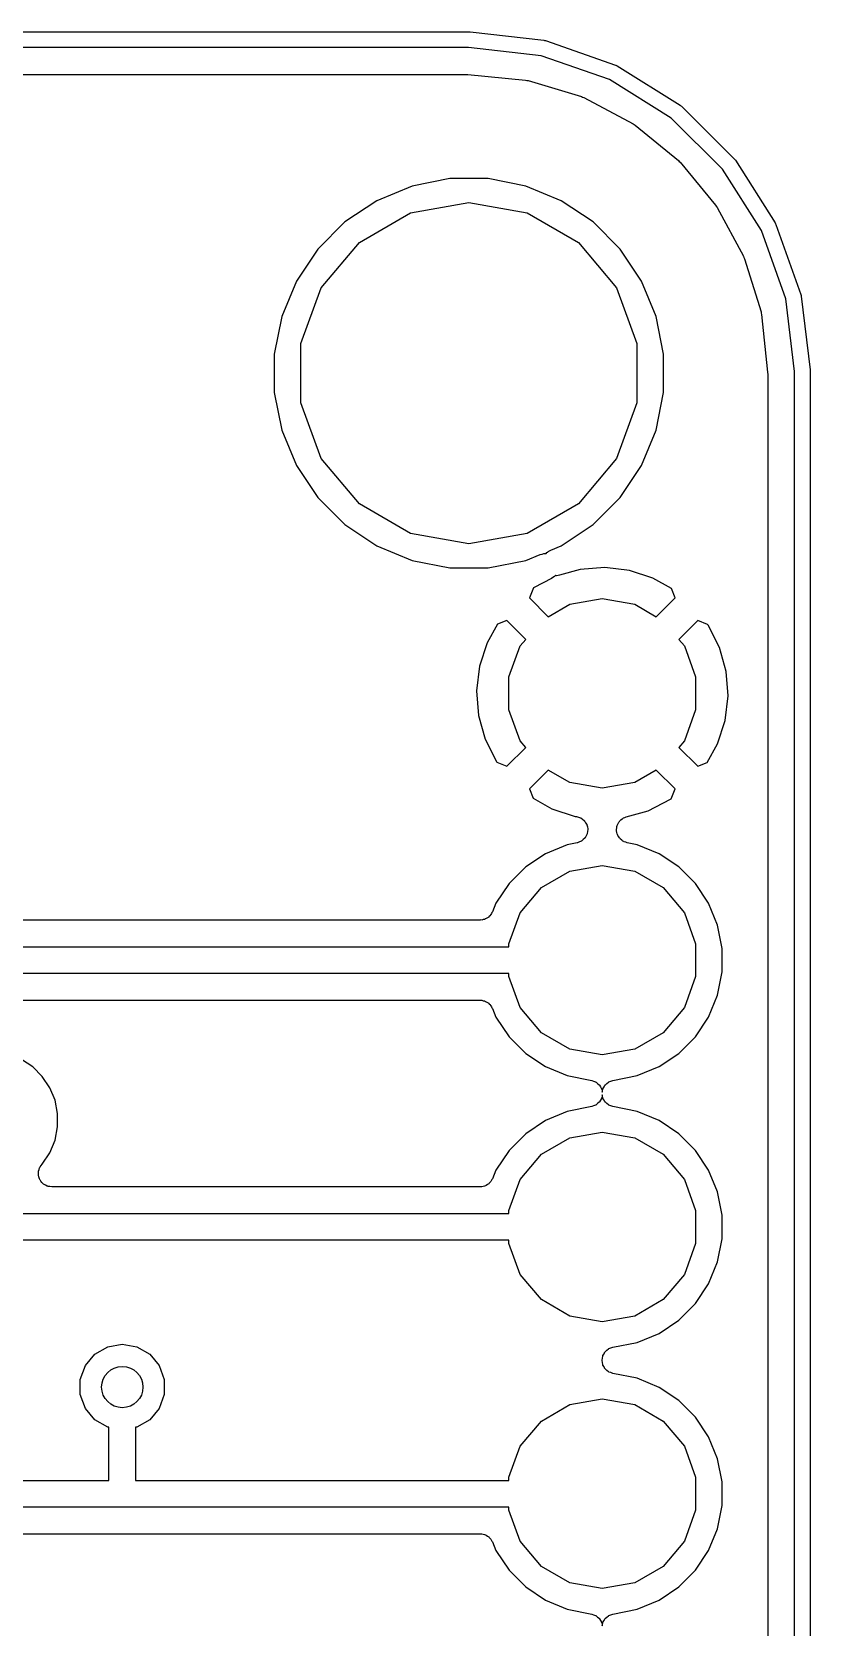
# Model space of a CAD drawing. Extents: x 117.3 to 179.7, y -117.8 to -92.2.
# Drawn here: x 172.28 to 179.69, y -107.42 to -92.23 of the extents above; entities that cross this region are included whole.
import ezdxf

# ---------------------------------------------------------------- set-up
doc = ezdxf.new("R2010")
doc.units = 0
doc.header["$MEASUREMENT"] = 0
doc.layers.add('BLACK', color=7, linetype='CONTINUOUS')

msp = doc.modelspace()

# ---------------------------------------------------------------- linework, layer by layer
at = {"layer": 'BLACK', "linetype": 'CONTINUOUS'}
for p, q in [((120.555, -92.2286), (176.448, -92.2286)), ((176.448, -92.2286), (176.452, -92.2293)), ((176.452, -92.2293), (177.153, -92.308)), ((177.153, -92.308), (177.154, -92.3081)), ((177.154, -92.3081), (177.162, -92.3099)), ((177.162, -92.3099), (177.169, -92.3117)), ((177.169, -92.3117), (177.838, -92.5445)), ((176.437, -92.3786), (120.561, -92.3786)), ((177.128, -92.4561), (176.437, -92.3786)), ((177.78, -92.6833), (177.128, -92.4561)), ((120.564, -92.6326), (176.419, -92.6326)), ((176.419, -92.6326), (176.425, -92.6337)), ((176.425, -92.6337), (176.431, -92.6332)), ((176.431, -92.6332), (176.981, -92.6871)), ((177.838, -92.5445), (177.839, -92.5448)), ((177.839, -92.5448), (177.846, -92.5483)), ((177.846, -92.5483), (177.853, -92.5517)), ((177.853, -92.5517), (178.453, -92.9268)), ((176.981, -92.6871), (176.993, -92.6905)), ((176.993, -92.6905), (177.006, -92.6919)), ((177.006, -92.6919), (177.513, -92.8452)), ((178.366, -93.0495), (177.78, -92.6833)), ((177.513, -92.8452), (177.524, -92.8508)), ((177.524, -92.8508), (177.536, -92.8546)), ((177.536, -92.8546), (178.004, -93.1036)), ((178.453, -92.9268), (178.454, -92.9273)), ((178.454, -92.9273), (178.46, -92.9323)), ((178.46, -92.9323), (178.466, -92.9372)), ((178.466, -92.9372), (178.968, -93.4359)), ((178.857, -93.5364), (178.366, -93.0495)), ((178.004, -93.1036), (178.014, -93.1112)), ((178.014, -93.1112), (178.025, -93.1173)), ((178.025, -93.1173), (178.436, -93.4524)), ((178.436, -93.4524), (178.444, -93.4618)), ((178.444, -93.4618), (178.453, -93.4699)), ((178.453, -93.4699), (178.791, -93.8784)), ((179.227, -94.1199), (178.857, -93.5364)), ((178.968, -93.4359), (178.969, -93.4367)), ((178.969, -93.4367), (178.974, -93.4428)), ((178.974, -93.4428), (178.979, -93.4489)), ((178.979, -93.4489), (179.358, -94.0466)), ((175.9, -93.6958), (175.563, -93.8356)), ((176.258, -93.6246), (175.9, -93.6958)), ((176.624, -93.6246), (176.258, -93.6246)), ((176.982, -93.6958), (176.624, -93.6246)), ((177.319, -93.8356), (176.982, -93.6958)), ((175.563, -93.8356), (175.259, -94.0385)), ((175.885, -93.9519), (176.441, -93.8539)), ((176.441, -93.8539), (176.997, -93.9519)), ((177.623, -94.0385), (177.319, -93.8356)), ((175.397, -94.234), (175.885, -93.9519)), ((176.997, -93.9519), (177.485, -94.234)), ((178.791, -93.8784), (178.797, -93.8892)), ((178.797, -93.8892), (178.805, -93.899)), ((178.805, -93.899), (179.057, -94.3654)), ((175.259, -94.0385), (175.001, -94.2967)), ((177.881, -94.2967), (177.623, -94.0385)), ((179.459, -94.7708), (179.227, -94.1199)), ((179.358, -94.0466), (179.359, -94.0475)), ((179.359, -94.0475), (179.362, -94.0546)), ((179.362, -94.0546), (179.365, -94.0616)), ((179.365, -94.0616), (179.603, -94.7284)), ((175.001, -94.2967), (174.798, -94.6004)), ((175.034, -94.6663), (175.397, -94.234)), ((177.485, -94.234), (177.848, -94.6663)), ((178.084, -94.6004), (177.881, -94.2967)), ((179.057, -94.3654), (179.061, -94.3772)), ((179.061, -94.3772), (179.067, -94.3882)), ((179.067, -94.3882), (179.224, -94.8948)), ((174.798, -94.6004), (174.658, -94.9378)), ((178.224, -94.9378), (178.084, -94.6004)), ((174.841, -95.1965), (175.034, -94.6663)), ((177.848, -94.6663), (178.041, -95.1965)), ((179.541, -95.461), (179.459, -94.7708)), ((179.603, -94.7284), (179.603, -94.7294)), ((179.603, -94.7294), (179.605, -94.7371)), ((179.605, -94.7371), (179.607, -94.7447)), ((179.607, -94.7447), (179.69, -95.4476)), ((179.224, -94.8948), (179.225, -94.9071)), ((179.225, -94.9071), (179.229, -94.919)), ((179.229, -94.919), (179.286, -95.4678)), ((174.658, -94.9378), (174.587, -95.296)), ((178.295, -95.296), (178.224, -94.9378)), ((174.841, -95.7607), (174.841, -95.1965)), ((178.041, -95.1965), (178.041, -95.7607)), ((174.587, -95.296), (174.587, -95.6612)), ((178.295, -95.6612), (178.295, -95.296)), ((179.286, -95.4678), (179.286, -95.4745)), ((179.286, -95.4745), (179.287, -95.4811)), ((179.287, -95.4811), (179.287, -114.506)), ((179.541, -95.4789), (179.541, -95.461)), ((179.541, -114.524), (179.541, -95.4789)), ((179.69, -95.4476), (179.691, -95.4486)), ((179.691, -95.4486), (179.691, -95.4524)), ((179.691, -95.4524), (179.691, -95.4562)), ((179.691, -95.4562), (179.691, -95.4719)), ((179.691, -95.4719), (179.691, -95.472)), ((179.691, -95.472), (179.691, -114.535)), ((174.587, -95.6612), (174.658, -96.0194)), ((178.224, -96.0194), (178.295, -95.6612)), ((175.034, -96.2909), (174.841, -95.7607)), ((178.041, -95.7607), (177.848, -96.2909)), ((174.658, -96.0194), (174.798, -96.3568)), ((178.084, -96.3568), (178.224, -96.0194)), ((175.397, -96.7232), (175.034, -96.2909)), ((177.848, -96.2909), (177.485, -96.7232)), ((174.798, -96.3568), (175.001, -96.6605)), ((177.881, -96.6605), (178.084, -96.3568)), ((175.001, -96.6605), (175.259, -96.9187)), ((175.885, -97.0053), (175.397, -96.7232)), ((177.485, -96.7232), (176.997, -97.0053)), ((177.623, -96.9187), (177.881, -96.6605)), ((175.259, -96.9187), (175.563, -97.1216)), ((176.441, -97.1033), (175.885, -97.0053)), ((176.997, -97.0053), (176.441, -97.1033)), ((177.319, -97.1216), (177.623, -96.9187)), ((175.563, -97.1216), (175.9, -97.2614)), ((177.121, -97.2036), (177.138, -97.1999)), ((177.138, -97.1999), (177.155, -97.1949)), ((177.155, -97.1949), (177.16, -97.1951)), ((177.16, -97.1951), (177.164, -97.194)), ((177.164, -97.194), (177.177, -97.1957)), ((177.177, -97.1957), (177.184, -97.1857)), ((177.184, -97.1857), (177.191, -97.1817)), ((177.191, -97.1817), (177.196, -97.1762)), ((177.196, -97.1762), (177.209, -97.1699)), ((177.209, -97.1699), (177.222, -97.162)), ((177.222, -97.162), (177.319, -97.1216)), ((175.9, -97.2614), (176.258, -97.3326)), ((176.258, -97.3326), (176.624, -97.3326)), ((176.624, -97.3326), (176.982, -97.2614)), ((176.982, -97.2614), (177.121, -97.2036)), ((177.501, -97.3463), (177.305, -97.4016)), ((177.736, -97.3281), (177.501, -97.3463)), ((177.969, -97.3559), (177.736, -97.3281)), ((177.227, -97.4341), (177.061, -97.5187)), ((177.241, -97.4238), (177.227, -97.4341)), ((177.256, -97.4146), (177.241, -97.4238)), ((177.259, -97.4106), (177.256, -97.4146)), ((177.263, -97.4076), (177.259, -97.4106)), ((177.264, -97.4057), (177.263, -97.4076)), ((177.268, -97.4053), (177.264, -97.4057)), ((177.276, -97.4062), (177.268, -97.4053)), ((177.29, -97.4031), (177.276, -97.4062)), ((177.305, -97.4016), (177.29, -97.4031)), ((178.192, -97.4287), (177.969, -97.3559)), ((178.369, -97.528), (178.192, -97.4287)), ((177.055, -97.5229), (177.017, -97.6171)), ((177.017, -97.6171), (177.197, -97.7971)), ((177.061, -97.5187), (177.055, -97.5229)), ((177.402, -97.6783), (177.711, -97.6239)), ((177.711, -97.6239), (178.02, -97.6783)), ((178.226, -97.7971), (178.406, -97.6171)), ((178.406, -97.6171), (178.369, -97.528)), ((177.197, -97.7971), (177.402, -97.6783)), ((178.02, -97.6783), (178.226, -97.7971)), ((176.713, -97.8683), (176.613, -98.0453)), ((176.802, -97.8321), (176.713, -97.8683)), ((176.982, -98.0125), (176.802, -97.8321)), ((178.621, -97.8321), (178.44, -98.0125)), ((178.715, -97.8703), (178.621, -97.8321)), ((178.719, -97.8767), (178.715, -97.8703)), ((178.828, -98.0906), (178.719, -97.8767)), ((176.613, -98.0453), (176.54, -98.2688)), ((176.822, -98.3698), (176.929, -98.0752)), ((176.929, -98.0752), (176.982, -98.0125)), ((178.44, -98.0125), (178.493, -98.0752)), ((178.493, -98.0752), (178.6, -98.3698)), ((178.891, -98.3168), (178.828, -98.0906)), ((176.54, -98.2688), (176.513, -98.5021)), ((176.822, -98.6834), (176.822, -98.3698)), ((178.6, -98.3698), (178.6, -98.6834)), ((178.91, -98.5511), (178.891, -98.3168)), ((176.513, -98.5021), (176.531, -98.7364)), ((178.882, -98.7844), (178.91, -98.5511)), ((176.929, -98.978), (176.822, -98.6834)), ((178.6, -98.6834), (178.493, -98.978)), ((176.531, -98.7364), (176.594, -98.9626)), ((178.809, -99.0079), (178.882, -98.7844)), ((176.594, -98.9626), (176.703, -99.1765)), ((176.982, -99.0407), (176.929, -98.978)), ((178.493, -98.978), (178.44, -99.0407)), ((178.71, -99.1849), (178.809, -99.0079)), ((176.703, -99.1765), (176.707, -99.1829)), ((176.802, -99.2211), (176.982, -99.0407)), ((178.44, -99.0407), (178.621, -99.2211)), ((176.707, -99.1829), (176.802, -99.2211)), ((177.197, -99.2561), (177.017, -99.4361)), ((177.402, -99.3749), (177.197, -99.2561)), ((178.226, -99.2561), (178.02, -99.3749)), ((178.406, -99.4361), (178.226, -99.2561)), ((178.621, -99.2211), (178.71, -99.1849)), ((177.017, -99.4361), (177.053, -99.5252)), ((177.711, -99.4293), (177.402, -99.3749)), ((178.02, -99.3749), (177.711, -99.4293)), ((178.367, -99.5303), (178.406, -99.4361)), ((177.053, -99.5252), (177.23, -99.6245)), ((177.23, -99.6245), (177.453, -99.6973)), ((178.147, -99.6433), (178.361, -99.5345)), ((178.361, -99.5345), (178.367, -99.5303)), ((177.453, -99.6973), (177.461, -99.6983)), ((177.461, -99.6983), (177.463, -99.6989)), ((177.463, -99.6989), (177.466, -99.6989)), ((177.466, -99.6989), (177.485, -99.7053)), ((177.485, -99.7053), (177.504, -99.711)), ((177.504, -99.711), (177.505, -99.7123)), ((177.505, -99.7123), (177.507, -99.713)), ((177.507, -99.713), (177.523, -99.7255)), ((177.523, -99.7255), (177.539, -99.7374)), ((177.539, -99.7374), (177.54, -99.7393)), ((177.54, -99.7393), (177.542, -99.7407)), ((177.542, -99.7407), (177.552, -99.7577)), ((177.552, -99.7577), (177.563, -99.7743)), ((177.563, -99.7743), (177.564, -99.7765)), ((177.564, -99.7765), (177.565, -99.7784)), ((177.565, -99.7784), (177.569, -99.7979)), ((177.854, -99.7855), (177.855, -99.7779)), ((177.855, -99.7779), (177.863, -99.7656)), ((177.863, -99.7656), (177.869, -99.7524)), ((177.869, -99.7524), (177.874, -99.7468)), ((177.874, -99.7468), (177.878, -99.7402)), ((177.878, -99.7402), (177.889, -99.7312)), ((177.889, -99.7312), (177.9, -99.7208)), ((177.9, -99.7208), (177.907, -99.7175)), ((177.907, -99.7175), (177.913, -99.7126)), ((177.913, -99.7126), (177.926, -99.708)), ((177.926, -99.708), (177.939, -99.7017)), ((177.939, -99.7017), (178.147, -99.6433)), ((177.512, -99.933), (177.494, -99.9402)), ((177.514, -99.9315), (177.512, -99.933)), ((177.516, -99.9307), (177.514, -99.9315)), ((177.53, -99.917), (177.516, -99.9307)), ((177.545, -99.9039), (177.53, -99.917)), ((177.546, -99.902), (177.545, -99.9039)), ((177.548, -99.9005), (177.546, -99.902)), ((177.557, -99.8827), (177.548, -99.9005)), ((177.567, -99.8652), (177.557, -99.8827)), ((177.568, -99.8611), (177.567, -99.863)), ((177.567, -99.863), (177.567, -99.8652)), ((177.57, -99.8413), (177.568, -99.8611)), ((177.569, -99.7979), (177.573, -99.8173)), ((177.573, -99.8216), (177.57, -99.8413)), ((177.573, -99.8173), (177.573, -99.8195)), ((177.573, -99.8195), (177.573, -99.8216)), ((177.847, -99.8212), (177.85, -99.807)), ((177.848, -99.8288), (177.847, -99.8212)), ((177.847, -99.8366), (177.848, -99.8288)), ((177.851, -99.8505), (177.847, -99.8366)), ((177.85, -99.807), (177.851, -99.7926)), ((177.851, -99.7926), (177.854, -99.7855)), ((177.853, -99.8648), (177.851, -99.8505)), ((177.857, -99.8716), (177.853, -99.8648)), ((177.859, -99.879), (177.857, -99.8716)), ((177.868, -99.8908), (177.859, -99.879)), ((177.875, -99.9034), (177.868, -99.8908)), ((177.88, -99.9086), (177.875, -99.9034)), ((177.885, -99.9149), (177.88, -99.9086)), ((177.897, -99.923), (177.885, -99.9149)), ((177.908, -99.9325), (177.897, -99.923)), ((177.915, -99.9353), (177.908, -99.9325)), ((177.921, -99.9397), (177.915, -99.9353)), ((177.17, -100.054), (176.982, -100.179)), ((177.378, -99.9675), (177.17, -100.054)), ((177.471, -99.9489), (177.378, -99.9675)), ((177.473, -99.9482), (177.471, -99.9489)), ((177.475, -99.948), (177.473, -99.9482)), ((177.494, -99.9402), (177.475, -99.948)), ((177.935, -99.9433), (177.921, -99.9397)), ((177.949, -99.9485), (177.935, -99.9433)), ((178.044, -99.9675), (177.949, -99.9485)), ((178.253, -100.054), (178.044, -99.9675)), ((178.44, -100.179), (178.253, -100.054)), ((176.982, -100.179), (176.823, -100.338)), ((177.131, -100.375), (177.402, -100.218)), ((177.402, -100.218), (177.711, -100.164)), ((177.711, -100.164), (178.02, -100.218)), ((178.02, -100.218), (178.291, -100.375)), ((178.599, -100.338), (178.44, -100.179)), ((176.823, -100.338), (176.698, -100.525)), ((176.929, -100.615), (177.131, -100.375)), ((178.291, -100.375), (178.493, -100.615)), ((178.724, -100.525), (178.599, -100.338)), ((176.698, -100.525), (176.664, -100.607)), ((178.81, -100.733), (178.724, -100.525)), ((176.547, -100.686), (152.377, -100.686)), ((176.555, -100.684), (176.547, -100.686)), ((176.563, -100.685), (176.555, -100.684)), ((176.577, -100.68), (176.563, -100.685)), ((176.59, -100.678), (176.577, -100.68)), ((176.598, -100.674), (176.59, -100.678)), ((176.606, -100.671), (176.598, -100.674)), ((176.617, -100.663), (176.606, -100.671)), ((176.629, -100.656), (176.617, -100.663)), ((176.634, -100.649), (176.629, -100.656)), ((176.641, -100.644), (176.634, -100.649)), ((176.648, -100.633), (176.641, -100.644)), ((176.657, -100.622), (176.648, -100.633)), ((176.66, -100.614), (176.657, -100.622)), ((176.664, -100.607), (176.66, -100.614)), ((176.822, -100.91), (176.929, -100.615)), ((178.493, -100.615), (178.6, -100.91)), ((178.854, -100.954), (178.81, -100.733)), ((152.358, -100.94), (176.822, -100.94)), ((176.822, -100.94), (176.822, -100.91)), ((178.6, -100.91), (178.6, -101.223)), ((178.854, -101.179), (178.854, -100.954)), ((176.822, -101.194), (152.405, -101.194)), ((176.822, -101.223), (176.822, -101.194)), ((176.929, -101.518), (176.822, -101.223)), ((178.6, -101.223), (178.493, -101.518)), ((178.81, -101.4), (178.854, -101.179)), ((152.563, -101.448), (176.547, -101.448)), ((176.547, -101.448), (176.555, -101.449)), ((176.555, -101.449), (176.563, -101.449)), ((176.563, -101.449), (176.577, -101.453)), ((176.577, -101.453), (176.59, -101.455)), ((176.59, -101.455), (176.598, -101.459)), ((178.724, -101.608), (178.81, -101.4)), ((176.598, -101.459), (176.606, -101.462)), ((176.606, -101.462), (176.617, -101.47)), ((176.617, -101.47), (176.629, -101.477)), ((176.629, -101.477), (176.634, -101.484)), ((176.634, -101.484), (176.641, -101.489)), ((176.641, -101.489), (176.648, -101.5)), ((176.648, -101.5), (176.657, -101.511)), ((176.657, -101.511), (176.66, -101.519)), ((176.66, -101.519), (176.664, -101.526)), ((176.664, -101.526), (176.698, -101.608)), ((177.131, -101.758), (176.929, -101.518)), ((178.493, -101.518), (178.291, -101.758)), ((176.698, -101.608), (176.823, -101.795)), ((177.402, -101.915), (177.131, -101.758)), ((178.291, -101.758), (178.02, -101.915)), ((178.599, -101.795), (178.724, -101.608)), ((176.823, -101.795), (176.982, -101.954)), ((178.44, -101.954), (178.599, -101.795)), ((172.286, -102.083), (172.179, -102.011)), ((176.982, -101.954), (177.17, -102.08)), ((177.711, -101.969), (177.402, -101.915)), ((178.02, -101.915), (177.711, -101.969)), ((178.253, -102.08), (178.44, -101.954)), ((172.377, -102.174), (172.286, -102.083)), ((172.449, -102.281), (172.377, -102.174)), ((177.17, -102.08), (177.378, -102.166)), ((177.378, -102.166), (177.611, -102.212)), ((177.611, -102.212), (177.629, -102.219)), ((177.793, -102.219), (177.811, -102.212)), ((177.811, -102.212), (178.044, -102.166)), ((178.044, -102.166), (178.253, -102.08)), ((172.498, -102.4), (172.449, -102.281)), ((177.629, -102.219), (177.647, -102.225)), ((177.647, -102.225), (177.649, -102.227)), ((177.649, -102.227), (177.652, -102.228)), ((177.652, -102.228), (177.666, -102.241)), ((177.666, -102.241), (177.681, -102.253)), ((177.681, -102.253), (177.683, -102.255)), ((177.683, -102.255), (177.685, -102.257)), ((177.685, -102.257), (177.694, -102.274)), ((177.694, -102.274), (177.704, -102.291)), ((177.704, -102.291), (177.705, -102.293)), ((177.705, -102.293), (177.706, -102.296)), ((177.706, -102.296), (177.709, -102.315)), ((177.709, -102.358), (177.706, -102.377)), ((177.709, -102.315), (177.711, -102.324)), ((177.711, -102.349), (177.709, -102.358)), ((177.711, -102.324), (177.713, -102.315)), ((177.713, -102.358), (177.711, -102.349)), ((177.713, -102.315), (177.716, -102.296)), ((177.716, -102.377), (177.713, -102.358)), ((177.716, -102.296), (177.717, -102.293)), ((177.717, -102.293), (177.718, -102.291)), ((177.718, -102.291), (177.728, -102.274)), ((177.728, -102.274), (177.737, -102.257)), ((177.737, -102.257), (177.739, -102.255)), ((177.739, -102.255), (177.741, -102.253)), ((177.741, -102.253), (177.756, -102.241)), ((177.756, -102.241), (177.77, -102.228)), ((177.77, -102.228), (177.773, -102.227)), ((177.773, -102.227), (177.775, -102.225)), ((177.775, -102.225), (177.793, -102.219)), ((172.523, -102.526), (172.498, -102.4)), ((177.378, -102.508), (177.17, -102.594)), ((177.611, -102.461), (177.378, -102.508)), ((177.629, -102.454), (177.611, -102.461)), ((177.647, -102.448), (177.629, -102.454)), ((177.649, -102.446), (177.647, -102.448)), ((177.652, -102.445), (177.649, -102.446)), ((177.666, -102.432), (177.652, -102.445)), ((177.681, -102.42), (177.666, -102.432)), ((177.683, -102.418), (177.681, -102.42)), ((177.685, -102.416), (177.683, -102.418)), ((177.694, -102.399), (177.685, -102.416)), ((177.704, -102.383), (177.694, -102.399)), ((177.705, -102.38), (177.704, -102.383)), ((177.706, -102.377), (177.705, -102.38)), ((177.717, -102.38), (177.716, -102.377)), ((177.718, -102.383), (177.717, -102.38)), ((177.728, -102.399), (177.718, -102.383)), ((177.737, -102.416), (177.728, -102.399)), ((177.739, -102.418), (177.737, -102.416)), ((177.741, -102.42), (177.739, -102.418)), ((177.756, -102.432), (177.741, -102.42)), ((177.77, -102.445), (177.756, -102.432)), ((177.773, -102.446), (177.77, -102.445)), ((177.775, -102.448), (177.773, -102.446)), ((177.793, -102.454), (177.775, -102.448)), ((177.811, -102.461), (177.793, -102.454)), ((178.044, -102.508), (177.811, -102.461)), ((178.253, -102.594), (178.044, -102.508)), ((172.498, -102.781), (172.523, -102.655)), ((172.523, -102.655), (172.523, -102.526)), ((177.17, -102.594), (176.982, -102.719)), ((178.44, -102.719), (178.253, -102.594)), ((172.449, -102.9), (172.498, -102.781)), ((176.982, -102.719), (176.823, -102.878)), ((177.131, -102.915), (177.402, -102.758)), ((177.402, -102.758), (177.711, -102.704)), ((177.711, -102.704), (178.02, -102.758)), ((178.02, -102.758), (178.291, -102.915)), ((178.599, -102.878), (178.44, -102.719)), ((172.377, -103.008), (172.449, -102.9)), ((176.823, -102.878), (176.698, -103.065)), ((176.929, -103.155), (177.131, -102.915)), ((178.291, -102.915), (178.493, -103.155)), ((178.724, -103.065), (178.599, -102.878)), ((172.339, -103.088), (172.341, -103.082)), ((172.341, -103.104), (172.339, -103.088)), ((172.341, -103.077), (172.346, -103.061)), ((172.341, -103.082), (172.341, -103.077)), ((172.341, -103.121), (172.341, -103.104)), ((172.343, -103.126), (172.341, -103.121)), ((172.346, -103.061), (172.351, -103.045)), ((172.351, -103.045), (172.354, -103.04)), ((172.354, -103.04), (172.356, -103.035)), ((172.356, -103.035), (172.366, -103.022)), ((172.366, -103.022), (172.376, -103.009)), ((172.376, -103.009), (172.377, -103.008)), ((176.698, -103.065), (176.664, -103.147)), ((178.81, -103.273), (178.724, -103.065)), ((172.343, -103.131), (172.343, -103.126)), ((172.35, -103.147), (172.343, -103.131)), ((172.356, -103.162), (172.35, -103.147)), ((172.359, -103.166), (172.356, -103.162)), ((172.362, -103.171), (172.359, -103.166)), ((172.373, -103.183), (172.362, -103.171)), ((172.384, -103.196), (172.373, -103.183)), ((172.389, -103.199), (172.384, -103.196)), ((172.393, -103.203), (172.389, -103.199)), ((172.408, -103.21), (172.393, -103.203)), ((172.422, -103.218), (172.408, -103.21)), ((172.428, -103.219), (172.422, -103.218)), ((172.433, -103.221), (172.428, -103.219)), ((172.449, -103.223), (172.433, -103.221)), ((172.466, -103.226), (172.449, -103.223)), ((176.547, -103.226), (172.466, -103.226)), ((176.555, -103.224), (176.547, -103.226)), ((176.563, -103.225), (176.555, -103.224)), ((176.577, -103.22), (176.563, -103.225)), ((176.59, -103.218), (176.577, -103.22)), ((176.598, -103.214), (176.59, -103.218)), ((176.606, -103.211), (176.598, -103.214)), ((176.617, -103.203), (176.606, -103.211)), ((176.629, -103.196), (176.617, -103.203)), ((176.634, -103.189), (176.629, -103.196)), ((176.641, -103.184), (176.634, -103.189)), ((176.648, -103.173), (176.641, -103.184)), ((176.657, -103.162), (176.648, -103.173)), ((176.66, -103.154), (176.657, -103.162)), ((176.664, -103.147), (176.66, -103.154)), ((176.822, -103.45), (176.929, -103.155)), ((178.493, -103.155), (178.6, -103.45)), ((178.854, -103.494), (178.81, -103.273)), ((171.997, -103.48), (176.822, -103.48)), ((176.822, -103.48), (176.822, -103.45)), ((178.6, -103.45), (178.6, -103.763)), ((178.854, -103.719), (178.854, -103.494)), ((178.81, -103.94), (178.854, -103.719)), ((176.822, -103.734), (171.759, -103.734)), ((176.822, -103.763), (176.822, -103.734)), ((176.929, -104.058), (176.822, -103.763)), ((178.6, -103.763), (178.493, -104.058)), ((178.724, -104.148), (178.81, -103.94)), ((177.131, -104.298), (176.929, -104.058)), ((178.493, -104.058), (178.291, -104.298)), ((178.599, -104.335), (178.724, -104.148)), ((177.402, -104.455), (177.131, -104.298)), ((178.291, -104.298), (178.02, -104.455)), ((178.44, -104.494), (178.599, -104.335)), ((177.711, -104.509), (177.402, -104.455)), ((178.02, -104.455), (177.711, -104.509)), ((178.044, -104.706), (178.253, -104.62)), ((178.253, -104.62), (178.44, -104.494)), ((172.878, -104.819), (173, -104.749)), ((173, -104.749), (173.139, -104.724)), ((173.139, -104.724), (173.278, -104.749)), ((173.278, -104.749), (173.4, -104.819)), ((177.737, -104.797), (177.739, -104.795)), ((177.739, -104.795), (177.741, -104.793)), ((177.741, -104.793), (177.756, -104.781)), ((177.756, -104.781), (177.77, -104.768)), ((177.77, -104.768), (177.773, -104.767)), ((177.773, -104.767), (177.775, -104.765)), ((177.775, -104.765), (177.793, -104.759)), ((177.793, -104.759), (177.811, -104.752)), ((177.811, -104.752), (178.044, -104.706)), ((172.739, -105.06), (172.787, -104.927)), ((172.787, -104.927), (172.878, -104.819)), ((173.4, -104.819), (173.491, -104.927)), ((173.491, -104.927), (173.539, -105.06)), ((177.709, -104.874), (177.713, -104.855)), ((177.71, -104.877), (177.709, -104.874)), ((177.709, -104.879), (177.71, -104.877)), ((177.713, -104.898), (177.709, -104.879)), ((177.713, -104.855), (177.716, -104.836)), ((177.716, -104.917), (177.713, -104.898)), ((177.716, -104.836), (177.717, -104.833)), ((177.717, -104.92), (177.716, -104.917)), ((177.717, -104.833), (177.718, -104.831)), ((177.718, -104.923), (177.717, -104.92)), ((177.718, -104.831), (177.728, -104.814)), ((177.728, -104.939), (177.718, -104.923)), ((177.728, -104.814), (177.737, -104.797)), ((177.737, -104.956), (177.728, -104.939)), ((172.739, -105.201), (172.739, -105.06)), ((173.539, -105.06), (173.539, -105.201)), ((177.739, -104.958), (177.737, -104.956)), ((177.741, -104.96), (177.739, -104.958)), ((177.756, -104.972), (177.741, -104.96)), ((177.77, -104.985), (177.756, -104.972)), ((177.773, -104.986), (177.77, -104.985)), ((177.775, -104.988), (177.773, -104.986)), ((177.793, -104.994), (177.775, -104.988)), ((177.811, -105.001), (177.793, -104.994)), ((178.044, -105.048), (177.811, -105.001)), ((178.253, -105.134), (178.044, -105.048)), ((172.787, -105.334), (172.739, -105.201)), ((173.539, -105.201), (173.491, -105.334)), ((177.402, -105.298), (177.711, -105.244)), ((177.711, -105.244), (178.02, -105.298)), ((178.44, -105.259), (178.253, -105.134)), ((172.878, -105.442), (172.787, -105.334)), ((173.491, -105.334), (173.4, -105.442)), ((177.131, -105.455), (177.402, -105.298)), ((178.02, -105.298), (178.291, -105.455)), ((178.599, -105.418), (178.44, -105.259)), ((173, -105.512), (172.878, -105.442)), ((173.012, -105.514), (173, -105.512)), ((173.012, -106.02), (173.012, -105.514)), ((173.278, -105.512), (173.266, -105.514)), ((173.266, -105.514), (173.266, -106.02)), ((173.4, -105.442), (173.278, -105.512)), ((176.929, -105.695), (177.131, -105.455)), ((178.291, -105.455), (178.493, -105.695)), ((178.724, -105.605), (178.599, -105.418)), ((176.822, -105.99), (176.929, -105.695)), ((178.493, -105.695), (178.6, -105.99)), ((178.81, -105.813), (178.724, -105.605)), ((178.854, -106.034), (178.81, -105.813)), ((176.822, -106.02), (176.822, -105.99)), ((178.6, -105.99), (178.6, -106.303)), ((148.246, -106.02), (173.012, -106.02)), ((173.266, -106.02), (176.822, -106.02)), ((178.854, -106.259), (178.854, -106.034)), ((176.822, -106.274), (148.246, -106.274)), ((176.822, -106.303), (176.822, -106.274)), ((176.929, -106.598), (176.822, -106.303)), ((178.6, -106.303), (178.493, -106.598)), ((178.81, -106.48), (178.854, -106.259)), ((148.463, -106.528), (173.114, -106.528)), ((173.114, -106.528), (173.12, -106.529)), ((173.12, -106.529), (173.127, -106.528)), ((173.127, -106.528), (173.139, -106.529)), ((173.139, -106.529), (173.152, -106.528)), ((173.152, -106.528), (173.158, -106.529)), ((173.158, -106.529), (173.164, -106.528)), ((173.164, -106.528), (176.547, -106.528)), ((176.547, -106.528), (176.555, -106.529)), ((176.555, -106.529), (176.563, -106.529)), ((176.563, -106.529), (176.577, -106.533)), ((176.577, -106.533), (176.59, -106.535)), ((176.59, -106.535), (176.598, -106.539)), ((176.598, -106.539), (176.606, -106.542)), ((176.606, -106.542), (176.617, -106.55)), ((176.617, -106.55), (176.629, -106.557)), ((176.629, -106.557), (176.634, -106.564)), ((176.634, -106.564), (176.641, -106.569)), ((176.641, -106.569), (176.648, -106.58)), ((176.648, -106.58), (176.657, -106.591)), ((176.657, -106.591), (176.66, -106.599)), ((176.66, -106.599), (176.664, -106.606)), ((176.664, -106.606), (176.698, -106.688)), ((177.131, -106.838), (176.929, -106.598)), ((178.493, -106.598), (178.291, -106.838)), ((178.724, -106.688), (178.81, -106.48)), ((176.698, -106.688), (176.823, -106.875)), ((178.599, -106.875), (178.724, -106.688)), ((176.823, -106.875), (176.982, -107.034)), ((177.402, -106.995), (177.131, -106.838)), ((178.291, -106.838), (178.02, -106.995)), ((178.44, -107.034), (178.599, -106.875)), ((176.982, -107.034), (177.17, -107.16)), ((177.711, -107.049), (177.402, -106.995)), ((178.02, -106.995), (177.711, -107.049)), ((178.253, -107.16), (178.44, -107.034)), ((177.17, -107.16), (177.378, -107.246)), ((178.044, -107.246), (178.253, -107.16)), ((177.378, -107.246), (177.611, -107.292)), ((177.611, -107.292), (177.629, -107.299)), ((177.629, -107.299), (177.647, -107.305)), ((177.647, -107.305), (177.649, -107.307)), ((177.649, -107.307), (177.652, -107.308)), ((177.652, -107.308), (177.666, -107.321)), ((177.666, -107.321), (177.681, -107.333)), ((177.681, -107.333), (177.683, -107.335)), ((177.683, -107.335), (177.685, -107.337)), ((177.685, -107.337), (177.694, -107.354)), ((177.694, -107.354), (177.704, -107.371)), ((177.704, -107.371), (177.705, -107.373)), ((177.705, -107.373), (177.706, -107.376)), ((177.706, -107.376), (177.709, -107.395)), ((177.713, -107.395), (177.716, -107.376)), ((177.716, -107.376), (177.717, -107.373)), ((177.717, -107.373), (177.718, -107.371)), ((177.718, -107.371), (177.728, -107.354)), ((177.728, -107.354), (177.737, -107.337)), ((177.737, -107.337), (177.739, -107.335)), ((177.739, -107.335), (177.741, -107.333)), ((177.741, -107.333), (177.756, -107.321)), ((177.756, -107.321), (177.77, -107.308)), ((177.77, -107.308), (177.773, -107.307)), ((177.773, -107.307), (177.775, -107.305)), ((177.775, -107.305), (177.793, -107.299)), ((177.793, -107.299), (177.811, -107.292)), ((177.811, -107.292), (178.044, -107.246)), ((177.709, -107.395), (177.711, -107.404)), ((177.711, -107.404), (177.713, -107.395))]:
    msp.add_line(p, q, dxfattribs=at)
at = {"layer": 'BLACK'}
msp.add_circle((173.139, -105.131), 0.1968, dxfattribs=at)

doc.saveas('drawing.dxf')
